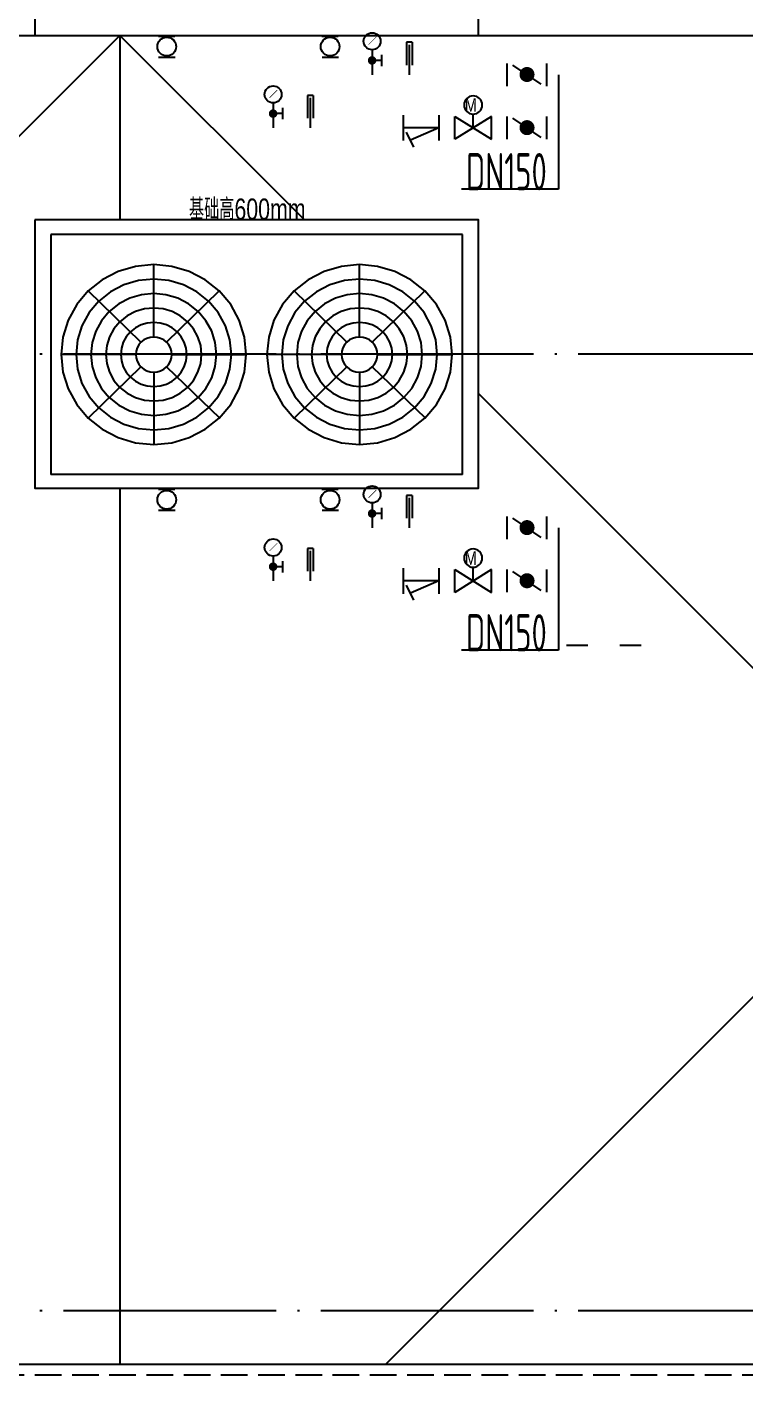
# Model space of a CAD drawing. Extents: x -777745 to 647905, y -207485 to 303235.
# Drawn here: x 41128 to 47876, y 124105 to 136877 of the extents above; entities that cross this region are included whole.
import ezdxf

# ---------------------------------------------------------------- set-up
doc = ezdxf.new("R2010")
doc.units = 0
doc.header["$LTSCALE"] = 1000
doc.linetypes.add('X-104 13#平面$0$DASH', pattern=[0.35, 0.25, -0.1])
doc.linetypes.add('X-104 13#平面$0$DOTE', pattern=[2.42, 2, -0.2, 0.02, -0.2])
doc.layers.get('0').update_dxf_attribs({"linetype": 'CONTINUOUS'})
doc.layers.add('00-建筑结构条件', color=4, linetype='CONTINUOUS', plot=False)
for name, color, linetype in [('00-防烟分区', 4, 'CONTINUOUS'), ('ACS_COM', 7, 'CONTINUOUS'), ('ACS_KT_FM', 3, 'CONTINUOUS'), ('ACS_KT_FM_E', 3, 'CONTINUOUS'), ('EQ-冷水机组', 7, 'CONTINUOUS'), ('X-104 13#平面$0$00-基础条件', 4, 'CONTINUOUS'), ('X-104 13#平面$0$A-O_分水线', 127, 'CONTINUOUS'), ('X-104 13#平面$0$A-O_屋面', 201, 'CONTINUOUS'), ('X-104 13#平面$0$A-TECH_结构', 21, 'CONTINUOUS'), ('X-104 13#平面$0$A_AXIS-轴线', 36, 'X-104 13#平面$0$DOTE')]:
    doc.layers.add(name, color=color, linetype=linetype)
doc.styles.add('HZF', font='ROS', dxfattribs={"width": 0.75, "bigfont": 'JD'})
doc.styles.get("Standard").update_dxf_attribs({"font": 'ros.shx', "width": 0.8, "bigfont": 'jd.shx'})
doc.styles.add('等高', font='ros1.shx', dxfattribs={"width": 0.7, "bigfont": 'jd.shx'})

# ---------------------------------------------------------------- blocks, each defined once
blk = doc.blocks.new('Yxglq')
for p, q in [((0, 1.07), (0, -1.07)), ((0, 0), (2.37, -1.03)), ((0, 0), (2.99, 0)), ((2.99, 1.07), (2.99, -1.07)), ((2.09, -1.61), (2.71, -0.35))]:
    blk.add_line(p, q)
blk = doc.blocks.new('HDYLB')
for p, q in [((1.64, 2.38), (-0.34, 2.38)), ((0, 4.16), (0, 2.22)), ((1.64, 1.43), (1.64, 3.33)), ((0, 2.13), (0, 0))]:
    blk.add_line(p, q)
blk.add_lwpolyline([(-0.6, 5.02, 0.107, 0.107, 0), (-0.09, 5.53, 0.249, 0.107, 0), (0.7, 6.32, 0.107, 0.107, 0)], format="xyseb")
at = {"const_width": 0.713}
blk.add_lwpolyline([(0, 2.03, -1), (0, 2.74, -1)], format="xyb", close=True, dxfattribs=at)
blk.add_circle((0, 5.59), 1.43)
blk = doc.blocks.new('HDWDJ')
for p, q in [((-0.49, 5.42), (-0.49, 1.62)), ((0.49, 5.42), (-0.49, 5.42)), ((0, 5.02), (0, 0)), ((0.49, 5.42), (0.49, 1.62))]:
    blk.add_line(p, q)
blk = doc.blocks.new('H-rfj')
for p, q in [((-0.658, 0.508), (-0.658, -0.519)), ((0.656, 0.513), (0.656, -0.513))]:
    blk.add_line(p, q)
blk.add_circle((0, 0), 0.587)
blk = doc.blocks.new('HDDF')
for p, q in [((-2.47, 1.45), (-2.47, -1.4)), ((1.78, 1.22), (-1.78, -1.17)), ((2.47, 1.45), (2.47, -1.4))]:
    blk.add_line(p, q)
at = {"const_width": 0.944}
blk.add_lwpolyline([(-0.47, 0, 1), (0.47, 0, 1)], format="xyb", close=True, dxfattribs=at)
blk = doc.blocks.new('DDZF')
for p, q in [((0, 0), (0, 1.12)), ((1.5, 0.94), (-1.5, -0.94)), ((-1.5, 0.94), (1.5, -0.94)), ((-1.5, -0.94), (-1.5, 0.94)), ((1.5, -0.94), (1.5, 0.94))]:
    blk.add_line(p, q)
blk.add_circle((0, 1.88), 0.75)
at = {"width": 0.8}
blk.add_text('M', height=1.12, dxfattribs=at).set_placement((-0.31, 1.32))
blk = doc.blocks.new('X-104 13#平面$0$zzzzx')
at = {"layer": 'X-104 13#平面$0$A_AXIS-轴线', "linetype": 'X-104 13#平面$0$DOTE'}
for p, q in [((60408, 9000), (-2925, 9000)), ((60408, 0), (-2925, 0))]:
    blk.add_line(p, q, dxfattribs=at)
blk = doc.blocks.new('X-104 13#平面$0$ys')
for p, q in [((32900, 7500), (35700, 7500)), ((36500, 7500), (36500, 5765)), ((39870, 7500), (47550, 7500)), ((36500, 3240), (36500, -5000))]:
    blk.add_line(p, q)
for points in [[(24000, -5000), (36500, 7500)], [(38235, 5765), (36500, 7500)], [(46400, -2400), (39870, 4130)], [(39000, -5000), (46550, 2550)]]:
    blk.add_lwpolyline(points)
blk = doc.blocks.new('X-104 13#平面')
at = {"layer": 'X-104 13#平面$0$00-基础条件'}
for points in [[(41200, 139325), (41200, 136800), (45370, 136800), (45370, 139325), (41200, 139325)], [(41200, 135065), (41200, 132540), (45370, 132540), (45370, 135065), (41200, 135065)]]:
    blk.add_lwpolyline(points, dxfattribs=at)
at = {"layer": 'X-104 13#平面$0$A-O_屋面'}
blk.add_lwpolyline([(57800, 143250), (57800, 143480), (53241, 147306), (38400, 138753), (38400, 134400), (12319, 134400), (4312, 139700), (-300, 139700), (-300, 122700), (21500, 122700), (21500, 124300), (57800, 124300), (57800, 126850)], dxfattribs=at)
at = {"layer": 'X-104 13#平面$0$A-TECH_结构', "linetype": 'X-104 13#平面$0$DASH'}
blk.add_lwpolyline([(57900, 143527), (53240, 147437), (38300, 138811), (38300, 134500), (12350, 134500), (4342, 139800), (-400, 139800), (-400, 122600), (21600, 122600), (21600, 124200), (57900, 124200), (57900, 143527)], dxfattribs=at)
blk.add_blockref('X-104 13#平面$0$zzzzx', (0, 124800))
at = {"layer": 'X-104 13#平面$0$A-O_分水线'}
blk.add_blockref('X-104 13#平面$0$ys', (5500, 129300), dxfattribs=at)

msp = doc.modelspace()

# ---------------------------------------------------------------- linework, layer by layer
at = {"layer": 'ACS_COM', "color": 2, "ltscale": 10}
for p, q in [((46125, 136429.9, 1000), (46125, 135352.6, 1000)), ((46125, 135352.6, 1000), (45210.8, 135352.6, 1000)), ((46125, 132167.4, 1000), (46125, 131014.9, 1000)), ((46125, 131014.9, 1000), (45210.8, 131014.9, 1000))]:
    msp.add_line(p, q, dxfattribs=at)
at = {"layer": 'ACS_COM', "ltscale": 0.2}
for p, q in [((46200, 131062.9, 750), (46400, 131062.9, 750)), ((46700, 131062.9, 750), (46900, 131062.9, 750))]:
    msp.add_line(p, q, dxfattribs=at)
at = {"layer": 'EQ-冷水机组'}
for p, q in [((45220, 134927.5), (41350, 134927.5)), ((41350, 134927.5), (41350, 132667.5)), ((45220, 134927.5), (41350, 134927.5)), ((41350, 134927.5), (41350, 132667.5)), ((45220, 132667.5), (45220, 134927.5)), ((45220, 132667.5), (45220, 134927.5)), ((42147.6, 134626.7), (41984.3, 134578.6)), ((42147.6, 134626.7), (41984.3, 134578.6)), ((42317.5, 134643), (42147.6, 134626.7)), ((42317.5, 134643), (42147.6, 134626.7)), ((42487.4, 134626.7), (42317.5, 134643)), ((42317.5, 133962.2), (42317.5, 134643)), ((42317.5, 133962.2), (42317.5, 134643)), ((42487.4, 134626.7), (42317.5, 134643)), ((42317.5, 133962.2), (42317.5, 134643)), ((42317.5, 133962.2), (42317.5, 134643)), ((42650.7, 134578.6), (42487.4, 134626.7)), ((42650.7, 134578.6), (42487.4, 134626.7)), ((44082.6, 134626.7), (43919.3, 134578.6)), ((44082.6, 134626.7), (43919.3, 134578.6)), ((44252.5, 134643), (44082.6, 134626.7)), ((44252.5, 134643), (44082.6, 134626.7)), ((44422.4, 134626.7), (44252.5, 134643)), ((44252.5, 133962.2), (44252.5, 134643)), ((44252.5, 133962.2), (44252.5, 134643)), ((44422.4, 134626.7), (44252.5, 134643)), ((44252.5, 133962.2), (44252.5, 134643)), ((44252.5, 133962.2), (44252.5, 134643)), ((44585.7, 134578.6), (44422.4, 134626.7)), ((44585.7, 134578.6), (44422.4, 134626.7)), ((41833.7, 134500.5), (41701.8, 134395.3)), ((41833.7, 134500.5), (41701.8, 134395.3)), ((41984.3, 134578.6), (41833.7, 134500.5)), ((41984.3, 134578.6), (41833.7, 134500.5)), ((42175, 134493.2), (42037.9, 134452.8)), ((42175, 134493.2), (42037.9, 134452.8)), ((42317.5, 134506.8), (42175, 134493.2)), ((42317.5, 134506.8), (42175, 134493.2)), ((42460, 134493.2), (42317.5, 134506.8)), ((42460, 134493.2), (42317.5, 134506.8)), ((42597.1, 134452.8), (42460, 134493.2)), ((42597.1, 134452.8), (42460, 134493.2)), ((42801.3, 134500.5), (42650.7, 134578.6)), ((42801.3, 134500.5), (42650.7, 134578.6)), ((42933.2, 134395.3), (42801.3, 134500.5)), ((42933.2, 134395.3), (42801.3, 134500.5)), ((43768.7, 134500.5), (43636.8, 134395.3)), ((43768.7, 134500.5), (43636.8, 134395.3)), ((43919.3, 134578.6), (43768.7, 134500.5)), ((43919.3, 134578.6), (43768.7, 134500.5)), ((44110, 134493.2), (43972.9, 134452.8)), ((44110, 134493.2), (43972.9, 134452.8)), ((44252.5, 134506.8), (44110, 134493.2)), ((44252.5, 134506.8), (44110, 134493.2)), ((44395, 134493.2), (44252.5, 134506.8)), ((44395, 134493.2), (44252.5, 134506.8)), ((44532.1, 134452.8), (44395, 134493.2)), ((44532.1, 134452.8), (44395, 134493.2)), ((44736.3, 134500.5), (44585.7, 134578.6)), ((44736.3, 134500.5), (44585.7, 134578.6)), ((44868.2, 134395.3), (44736.3, 134500.5)), ((44868.2, 134395.3), (44736.3, 134500.5)), ((41701.8, 134395.3), (41593.5, 134267.2)), ((41701.8, 134395.3), (41593.5, 134267.2)), ((42197.5, 133914), (41701.8, 134395.3)), ((42197.5, 133914), (41701.8, 134395.3)), ((41911.6, 134387.3), (41800.9, 134299.1)), ((41911.6, 134387.3), (41800.9, 134299.1)), ((42037.9, 134452.8), (41911.6, 134387.3)), ((42037.9, 134452.8), (41911.6, 134387.3)), ((42317.5, 134370.7), (42202.3, 134359.7)), ((42317.5, 134370.7), (42202.3, 134359.7)), ((42432.7, 134359.7), (42317.5, 134370.7)), ((42432.7, 134359.7), (42317.5, 134370.7)), ((42437.5, 133914), (42933.2, 134395.3)), ((42437.5, 133914), (42933.2, 134395.3)), ((42723.4, 134387.3), (42597.1, 134452.8)), ((42723.4, 134387.3), (42597.1, 134452.8)), ((42834.1, 134299.1), (42723.4, 134387.3)), ((42834.1, 134299.1), (42723.4, 134387.3)), ((43041.5, 134267.2), (42933.2, 134395.3)), ((43041.5, 134267.2), (42933.2, 134395.3)), ((43636.8, 134395.3), (43528.5, 134267.2)), ((43636.8, 134395.3), (43528.5, 134267.2)), ((44132.5, 133914), (43636.8, 134395.3)), ((44132.5, 133914), (43636.8, 134395.3)), ((43846.6, 134387.3), (43735.9, 134299.1)), ((43846.6, 134387.3), (43735.9, 134299.1)), ((43972.9, 134452.8), (43846.6, 134387.3)), ((43972.9, 134452.8), (43846.6, 134387.3)), ((44252.5, 134370.7), (44137.3, 134359.7)), ((44252.5, 134370.7), (44137.3, 134359.7)), ((44367.7, 134359.7), (44252.5, 134370.7)), ((44367.7, 134359.7), (44252.5, 134370.7)), ((44372.5, 133914), (44868.2, 134395.3)), ((44372.5, 133914), (44868.2, 134395.3)), ((44658.4, 134387.3), (44532.1, 134452.8)), ((44658.4, 134387.3), (44532.1, 134452.8)), ((44769.1, 134299.1), (44658.4, 134387.3)), ((44769.1, 134299.1), (44658.4, 134387.3)), ((44976.5, 134267.2), (44868.2, 134395.3)), ((44976.5, 134267.2), (44868.2, 134395.3)), ((41593.5, 134267.2), (41513, 134121)), ((41593.5, 134267.2), (41513, 134121)), ((41800.9, 134299.1), (41710.1, 134191.6)), ((41800.9, 134299.1), (41710.1, 134191.6)), ((41989.5, 134274.1), (41900.1, 134202.8)), ((41989.5, 134274.1), (41900.1, 134202.8)), ((42091.6, 134327), (41989.5, 134274.1)), ((42091.6, 134327), (41989.5, 134274.1)), ((42202.3, 134359.7), (42091.6, 134327)), ((42202.3, 134359.7), (42091.6, 134327)), ((42317.5, 134234.5), (42229.7, 134226.1)), ((42317.5, 134234.5), (42229.7, 134226.1)), ((42405.3, 134226.1), (42317.5, 134234.5)), ((42405.3, 134226.1), (42317.5, 134234.5)), ((42543.4, 134327), (42432.7, 134359.7)), ((42543.4, 134327), (42432.7, 134359.7)), ((42645.5, 134274.1), (42543.4, 134327)), ((42645.5, 134274.1), (42543.4, 134327)), ((42734.9, 134202.8), (42645.5, 134274.1)), ((42734.9, 134202.8), (42645.5, 134274.1)), ((42924.9, 134191.6), (42834.1, 134299.1)), ((42924.9, 134191.6), (42834.1, 134299.1)), ((43122, 134121), (43041.5, 134267.2)), ((43122, 134121), (43041.5, 134267.2)), ((43528.5, 134267.2), (43448, 134121)), ((43528.5, 134267.2), (43448, 134121)), ((43735.9, 134299.1), (43645.1, 134191.6)), ((43735.9, 134299.1), (43645.1, 134191.6)), ((43924.5, 134274.1), (43835.1, 134202.8)), ((43924.5, 134274.1), (43835.1, 134202.8)), ((44026.6, 134327), (43924.5, 134274.1)), ((44026.6, 134327), (43924.5, 134274.1)), ((44137.3, 134359.7), (44026.6, 134327)), ((44137.3, 134359.7), (44026.6, 134327)), ((44252.5, 134234.5), (44164.7, 134226.1)), ((44252.5, 134234.5), (44164.7, 134226.1)), ((44340.3, 134226.1), (44252.5, 134234.5)), ((44340.3, 134226.1), (44252.5, 134234.5)), ((44478.4, 134327), (44367.7, 134359.7)), ((44478.4, 134327), (44367.7, 134359.7)), ((44580.5, 134274.1), (44478.4, 134327)), ((44580.5, 134274.1), (44478.4, 134327)), ((44669.9, 134202.8), (44580.5, 134274.1)), ((44669.9, 134202.8), (44580.5, 134274.1)), ((44859.9, 134191.6), (44769.1, 134299.1)), ((44859.9, 134191.6), (44769.1, 134299.1)), ((45057, 134121), (44976.5, 134267.2)), ((45057, 134121), (44976.5, 134267.2)), ((41513, 134121), (41463.5, 133962.4)), ((41513, 134121), (41463.5, 133962.4)), ((41710.1, 134191.6), (41642.6, 134068.9)), ((41710.1, 134191.6), (41642.6, 134068.9)), ((41826.7, 134115.9), (41772.1, 134016.8)), ((41826.7, 134115.9), (41772.1, 134016.8)), ((41900.1, 134202.8), (41826.7, 134115.9)), ((41900.1, 134202.8), (41826.7, 134115.9)), ((41999.2, 134106.5), (41943.3, 134040.3)), ((41999.2, 134106.5), (41943.3, 134040.3)), ((42067.4, 134160.9), (41999.2, 134106.5)), ((42067.4, 134160.9), (41999.2, 134106.5)), ((42145.3, 134201.3), (42067.4, 134160.9)), ((42145.3, 134201.3), (42067.4, 134160.9)), ((42229.7, 134226.1), (42145.3, 134201.3)), ((42229.7, 134226.1), (42145.3, 134201.3)), ((42489.7, 134201.3), (42405.3, 134226.1)), ((42489.7, 134201.3), (42405.3, 134226.1)), ((42567.6, 134160.9), (42489.7, 134201.3)), ((42567.6, 134160.9), (42489.7, 134201.3)), ((42635.8, 134106.5), (42567.6, 134160.9)), ((42635.8, 134106.5), (42567.6, 134160.9)), ((42691.7, 134040.3), (42635.8, 134106.5)), ((42691.7, 134040.3), (42635.8, 134106.5)), ((42808.3, 134115.9), (42734.9, 134202.8)), ((42808.3, 134115.9), (42734.9, 134202.8)), ((42862.9, 134016.8), (42808.3, 134115.9)), ((42862.9, 134016.8), (42808.3, 134115.9)), ((42992.4, 134068.9), (42924.9, 134191.6)), ((42992.4, 134068.9), (42924.9, 134191.6)), ((43171.5, 133962.4), (43122, 134121)), ((43171.5, 133962.4), (43122, 134121)), ((43448, 134121), (43398.5, 133962.4)), ((43448, 134121), (43398.5, 133962.4)), ((43645.1, 134191.6), (43577.6, 134068.9)), ((43645.1, 134191.6), (43577.6, 134068.9)), ((43761.7, 134115.9), (43707.1, 134016.8)), ((43761.7, 134115.9), (43707.1, 134016.8)), ((43835.1, 134202.8), (43761.7, 134115.9)), ((43835.1, 134202.8), (43761.7, 134115.9)), ((43934.2, 134106.5), (43878.3, 134040.3)), ((43934.2, 134106.5), (43878.3, 134040.3)), ((44002.4, 134160.9), (43934.2, 134106.5)), ((44002.4, 134160.9), (43934.2, 134106.5)), ((44080.3, 134201.3), (44002.4, 134160.9)), ((44080.3, 134201.3), (44002.4, 134160.9)), ((44164.7, 134226.1), (44080.3, 134201.3)), ((44164.7, 134226.1), (44080.3, 134201.3)), ((44424.7, 134201.3), (44340.3, 134226.1)), ((44424.7, 134201.3), (44340.3, 134226.1)), ((44502.6, 134160.9), (44424.7, 134201.3)), ((44502.6, 134160.9), (44424.7, 134201.3)), ((44570.8, 134106.5), (44502.6, 134160.9)), ((44570.8, 134106.5), (44502.6, 134160.9)), ((44626.7, 134040.3), (44570.8, 134106.5)), ((44626.7, 134040.3), (44570.8, 134106.5)), ((44743.3, 134115.9), (44669.9, 134202.8)), ((44743.3, 134115.9), (44669.9, 134202.8)), ((44797.9, 134016.8), (44743.3, 134115.9)), ((44797.9, 134016.8), (44743.3, 134115.9)), ((44927.4, 134068.9), (44859.9, 134191.6)), ((44927.4, 134068.9), (44859.9, 134191.6)), ((45106.5, 133962.4), (45057, 134121)), ((45106.5, 133962.4), (45057, 134121)), ((41642.6, 134068.9), (41601, 133935.9)), ((41642.6, 134068.9), (41601, 133935.9)), ((41772.1, 134016.8), (41738.5, 133909.3)), ((41772.1, 134016.8), (41738.5, 133909.3)), ((41943.3, 134040.3), (41901.7, 133964.7)), ((41943.3, 134040.3), (41901.7, 133964.7)), ((42098.4, 134010.3), (42059.8, 133964.7)), ((42098.4, 134010.3), (42059.8, 133964.7)), ((42145.3, 134047.7), (42098.4, 134010.3)), ((42145.3, 134047.7), (42098.4, 134010.3)), ((42198.9, 134075.5), (42145.3, 134047.7)), ((42198.9, 134075.5), (42145.3, 134047.7)), ((42257, 134092.6), (42198.9, 134075.5)), ((42257, 134092.6), (42198.9, 134075.5)), ((42317.5, 134098.4), (42257, 134092.6)), ((42317.5, 134098.4), (42257, 134092.6)), ((42378, 134092.6), (42317.5, 134098.4)), ((42378, 134092.6), (42317.5, 134098.4)), ((42436.1, 134075.5), (42378, 134092.6)), ((42436.1, 134075.5), (42378, 134092.6)), ((42489.7, 134047.7), (42436.1, 134075.5)), ((42489.7, 134047.7), (42436.1, 134075.5)), ((42536.6, 134010.3), (42489.7, 134047.7)), ((42536.6, 134010.3), (42489.7, 134047.7)), ((42575.2, 133964.7), (42536.6, 134010.3)), ((42575.2, 133964.7), (42536.6, 134010.3)), ((42733.3, 133964.7), (42691.7, 134040.3)), ((42733.3, 133964.7), (42691.7, 134040.3)), ((42896.5, 133909.3), (42862.9, 134016.8)), ((42896.5, 133909.3), (42862.9, 134016.8)), ((43034, 133935.9), (42992.4, 134068.9)), ((43034, 133935.9), (42992.4, 134068.9)), ((43577.6, 134068.9), (43536, 133935.9)), ((43577.6, 134068.9), (43536, 133935.9)), ((43707.1, 134016.8), (43673.5, 133909.3)), ((43707.1, 134016.8), (43673.5, 133909.3)), ((43878.3, 134040.3), (43836.7, 133964.7)), ((43878.3, 134040.3), (43836.7, 133964.7)), ((44033.4, 134010.3), (43994.8, 133964.7)), ((44033.4, 134010.3), (43994.8, 133964.7)), ((44080.3, 134047.7), (44033.4, 134010.3)), ((44080.3, 134047.7), (44033.4, 134010.3)), ((44133.9, 134075.5), (44080.3, 134047.7)), ((44133.9, 134075.5), (44080.3, 134047.7)), ((44192, 134092.6), (44133.9, 134075.5)), ((44192, 134092.6), (44133.9, 134075.5)), ((44252.5, 134098.4), (44192, 134092.6)), ((44252.5, 134098.4), (44192, 134092.6)), ((44313, 134092.6), (44252.5, 134098.4)), ((44313, 134092.6), (44252.5, 134098.4)), ((44371.1, 134075.5), (44313, 134092.6)), ((44371.1, 134075.5), (44313, 134092.6)), ((44424.7, 134047.7), (44371.1, 134075.5)), ((44424.7, 134047.7), (44371.1, 134075.5)), ((44471.6, 134010.3), (44424.7, 134047.7)), ((44471.6, 134010.3), (44424.7, 134047.7)), ((44510.2, 133964.7), (44471.6, 134010.3)), ((44510.2, 133964.7), (44471.6, 134010.3)), ((44668.3, 133964.7), (44626.7, 134040.3)), ((44668.3, 133964.7), (44626.7, 134040.3)), ((44831.5, 133909.3), (44797.9, 134016.8)), ((44831.5, 133909.3), (44797.9, 134016.8)), ((44969, 133935.9), (44927.4, 134068.9)), ((44969, 133935.9), (44927.4, 134068.9)), ((41463.5, 133962.4), (41446.8, 133797.5)), ((41463.5, 133962.4), (41446.8, 133797.5)), ((41601, 133935.9), (41587, 133797.5)), ((41601, 133935.9), (41587, 133797.5)), ((41738.5, 133909.3), (41727.2, 133797.5)), ((41738.5, 133909.3), (41727.2, 133797.5)), ((41876.1, 133882.8), (41867.4, 133797.5)), ((41876.1, 133882.8), (41867.4, 133797.5)), ((41901.7, 133964.7), (41876.1, 133882.8)), ((41901.7, 133964.7), (41876.1, 133882.8)), ((42013.6, 133856.2), (42007.6, 133797.5)), ((42013.6, 133856.2), (42007.6, 133797.5)), ((42031.2, 133912.6), (42013.6, 133856.2)), ((42031.2, 133912.6), (42013.6, 133856.2)), ((42059.8, 133964.7), (42031.2, 133912.6)), ((42059.8, 133964.7), (42031.2, 133912.6)), ((42160.8, 133860.5), (42151.1, 133829.6)), ((42160.8, 133860.5), (42151.1, 133829.6)), ((42176.4, 133889), (42160.8, 133860.5)), ((42176.4, 133889), (42160.8, 133860.5)), ((42197.5, 133914), (42176.4, 133889)), ((42197.5, 133914), (42176.4, 133889)), ((42223.2, 133934.5), (42197.5, 133914)), ((42223.2, 133934.5), (42197.5, 133914)), ((42252.6, 133949.7), (42223.2, 133934.5)), ((42252.6, 133949.7), (42223.2, 133934.5)), ((42284.4, 133959.1), (42252.6, 133949.7)), ((42284.4, 133959.1), (42252.6, 133949.7)), ((42317.5, 133962.2), (42284.4, 133959.1)), ((42317.5, 133962.2), (42284.4, 133959.1)), ((42350.6, 133959.1), (42317.5, 133962.2)), ((42350.6, 133959.1), (42317.5, 133962.2)), ((42382.4, 133949.7), (42350.6, 133959.1)), ((42382.4, 133949.7), (42350.6, 133959.1)), ((42411.8, 133934.5), (42382.4, 133949.7)), ((42411.8, 133934.5), (42382.4, 133949.7)), ((42437.5, 133914), (42411.8, 133934.5)), ((42437.5, 133914), (42411.8, 133934.5)), ((42458.6, 133889), (42437.5, 133914)), ((42458.6, 133889), (42437.5, 133914)), ((42474.2, 133860.5), (42458.6, 133889)), ((42474.2, 133860.5), (42458.6, 133889)), ((42483.9, 133829.6), (42474.2, 133860.5)), ((42483.9, 133829.6), (42474.2, 133860.5)), ((42603.8, 133912.6), (42575.2, 133964.7)), ((42603.8, 133912.6), (42575.2, 133964.7)), ((42621.4, 133856.2), (42603.8, 133912.6)), ((42621.4, 133856.2), (42603.8, 133912.6)), ((42627.4, 133797.5), (42621.4, 133856.2)), ((42627.4, 133797.5), (42621.4, 133856.2)), ((42758.9, 133882.8), (42733.3, 133964.7)), ((42758.9, 133882.8), (42733.3, 133964.7)), ((42767.6, 133797.5), (42758.9, 133882.8)), ((42767.6, 133797.5), (42758.9, 133882.8)), ((42907.8, 133797.5), (42896.5, 133909.3)), ((42907.8, 133797.5), (42896.5, 133909.3)), ((43048, 133797.5), (43034, 133935.9)), ((43048, 133797.5), (43034, 133935.9)), ((43188.2, 133797.5), (43171.5, 133962.4)), ((43188.2, 133797.5), (43171.5, 133962.4)), ((43398.5, 133962.4), (43381.8, 133797.5)), ((43398.5, 133962.4), (43381.8, 133797.5)), ((43536, 133935.9), (43522, 133797.5)), ((43536, 133935.9), (43522, 133797.5)), ((43673.5, 133909.3), (43662.2, 133797.5)), ((43673.5, 133909.3), (43662.2, 133797.5)), ((43811.1, 133882.8), (43802.4, 133797.5)), ((43811.1, 133882.8), (43802.4, 133797.5)), ((43836.7, 133964.7), (43811.1, 133882.8)), ((43836.7, 133964.7), (43811.1, 133882.8)), ((43948.6, 133856.2), (43942.6, 133797.5)), ((43948.6, 133856.2), (43942.6, 133797.5)), ((43966.2, 133912.6), (43948.6, 133856.2)), ((43966.2, 133912.6), (43948.6, 133856.2)), ((43994.8, 133964.7), (43966.2, 133912.6)), ((43994.8, 133964.7), (43966.2, 133912.6)), ((44095.8, 133860.5), (44086.1, 133829.6)), ((44095.8, 133860.5), (44086.1, 133829.6)), ((44111.4, 133889), (44095.8, 133860.5)), ((44111.4, 133889), (44095.8, 133860.5)), ((44132.5, 133914), (44111.4, 133889)), ((44132.5, 133914), (44111.4, 133889)), ((44158.2, 133934.5), (44132.5, 133914)), ((44158.2, 133934.5), (44132.5, 133914)), ((44187.6, 133949.7), (44158.2, 133934.5)), ((44187.6, 133949.7), (44158.2, 133934.5)), ((44219.4, 133959.1), (44187.6, 133949.7)), ((44219.4, 133959.1), (44187.6, 133949.7)), ((44252.5, 133962.2), (44219.4, 133959.1)), ((44252.5, 133962.2), (44219.4, 133959.1)), ((44285.6, 133959.1), (44252.5, 133962.2)), ((44285.6, 133959.1), (44252.5, 133962.2)), ((44317.4, 133949.7), (44285.6, 133959.1)), ((44317.4, 133949.7), (44285.6, 133959.1)), ((44346.8, 133934.5), (44317.4, 133949.7)), ((44346.8, 133934.5), (44317.4, 133949.7)), ((44372.5, 133914), (44346.8, 133934.5)), ((44372.5, 133914), (44346.8, 133934.5)), ((44393.6, 133889), (44372.5, 133914)), ((44393.6, 133889), (44372.5, 133914)), ((44409.2, 133860.5), (44393.6, 133889)), ((44409.2, 133860.5), (44393.6, 133889)), ((44418.9, 133829.6), (44409.2, 133860.5)), ((44418.9, 133829.6), (44409.2, 133860.5)), ((44538.8, 133912.6), (44510.2, 133964.7)), ((44538.8, 133912.6), (44510.2, 133964.7)), ((44556.4, 133856.2), (44538.8, 133912.6)), ((44556.4, 133856.2), (44538.8, 133912.6)), ((44562.4, 133797.5), (44556.4, 133856.2)), ((44562.4, 133797.5), (44556.4, 133856.2)), ((44693.9, 133882.8), (44668.3, 133964.7)), ((44693.9, 133882.8), (44668.3, 133964.7)), ((44702.6, 133797.5), (44693.9, 133882.8)), ((44702.6, 133797.5), (44693.9, 133882.8)), ((44842.8, 133797.5), (44831.5, 133909.3)), ((44842.8, 133797.5), (44831.5, 133909.3)), ((44983, 133797.5), (44969, 133935.9)), ((44983, 133797.5), (44969, 133935.9)), ((45123.2, 133797.5), (45106.5, 133962.4)), ((45123.2, 133797.5), (45106.5, 133962.4)), ((41446.8, 133797.5), (41463.5, 133632.6)), ((42147.8, 133797.5), (41446.8, 133797.5)), ((42147.8, 133797.5), (41446.8, 133797.5)), ((41446.8, 133797.5), (41463.5, 133632.6)), ((42147.8, 133797.5), (41446.8, 133797.5)), ((42147.8, 133797.5), (41446.8, 133797.5)), ((41587, 133797.5), (41601, 133659.1)), ((41587, 133797.5), (41601, 133659.1)), ((41727.2, 133797.5), (41738.5, 133685.7)), ((41727.2, 133797.5), (41738.5, 133685.7)), ((41867.4, 133797.5), (41876.1, 133712.2)), ((41867.4, 133797.5), (41876.1, 133712.2)), ((42007.6, 133797.5), (42013.6, 133738.8)), ((42007.6, 133797.5), (42013.6, 133738.8)), ((42013.6, 133738.8), (42031.2, 133682.4)), ((42013.6, 133738.8), (42031.2, 133682.4)), ((42151.1, 133829.6), (42147.8, 133797.5)), ((42151.1, 133829.6), (42147.8, 133797.5)), ((42147.8, 133797.5), (42151.1, 133765.4)), ((42147.8, 133797.5), (42151.1, 133765.4)), ((42151.1, 133765.4), (42160.8, 133734.5)), ((42151.1, 133765.4), (42160.8, 133734.5)), ((42160.8, 133734.5), (42176.4, 133706)), ((42160.8, 133734.5), (42176.4, 133706)), ((42458.6, 133706), (42474.2, 133734.5)), ((42458.6, 133706), (42474.2, 133734.5)), ((42474.2, 133734.5), (42483.9, 133765.4)), ((42474.2, 133734.5), (42483.9, 133765.4)), ((42487.2, 133797.5), (42483.9, 133829.6)), ((42487.2, 133797.5), (42483.9, 133829.6)), ((42483.9, 133765.4), (42487.2, 133797.5)), ((42483.9, 133765.4), (42487.2, 133797.5)), ((42487.2, 133797.5), (43188.2, 133797.5)), ((42487.2, 133797.5), (43188.2, 133797.5)), ((42487.2, 133797.5), (43188.2, 133797.5)), ((42487.2, 133797.5), (43188.2, 133797.5)), ((42603.8, 133682.4), (42621.4, 133738.8)), ((42603.8, 133682.4), (42621.4, 133738.8)), ((42621.4, 133738.8), (42627.4, 133797.5)), ((42621.4, 133738.8), (42627.4, 133797.5)), ((42758.9, 133712.2), (42767.6, 133797.5)), ((42758.9, 133712.2), (42767.6, 133797.5)), ((42896.5, 133685.7), (42907.8, 133797.5)), ((42896.5, 133685.7), (42907.8, 133797.5)), ((43034, 133659.1), (43048, 133797.5)), ((43034, 133659.1), (43048, 133797.5)), ((43171.5, 133632.6), (43188.2, 133797.5)), ((43171.5, 133632.6), (43188.2, 133797.5)), ((43381.8, 133797.5), (43398.5, 133632.6)), ((44082.8, 133797.5), (43381.8, 133797.5)), ((44082.8, 133797.5), (43381.8, 133797.5)), ((43381.8, 133797.5), (43398.5, 133632.6)), ((44082.8, 133797.5), (43381.8, 133797.5)), ((44082.8, 133797.5), (43381.8, 133797.5)), ((43522, 133797.5), (43536, 133659.1)), ((43522, 133797.5), (43536, 133659.1)), ((43662.2, 133797.5), (43673.5, 133685.7)), ((43662.2, 133797.5), (43673.5, 133685.7)), ((43802.4, 133797.5), (43811.1, 133712.2)), ((43802.4, 133797.5), (43811.1, 133712.2)), ((43942.6, 133797.5), (43948.6, 133738.8)), ((43942.6, 133797.5), (43948.6, 133738.8)), ((43948.6, 133738.8), (43966.2, 133682.4)), ((43948.6, 133738.8), (43966.2, 133682.4)), ((44086.1, 133829.6), (44082.8, 133797.5)), ((44086.1, 133829.6), (44082.8, 133797.5)), ((44082.8, 133797.5), (44086.1, 133765.4)), ((44082.8, 133797.5), (44086.1, 133765.4)), ((44086.1, 133765.4), (44095.8, 133734.5)), ((44086.1, 133765.4), (44095.8, 133734.5)), ((44095.8, 133734.5), (44111.4, 133706)), ((44095.8, 133734.5), (44111.4, 133706)), ((44393.6, 133706), (44409.2, 133734.5)), ((44393.6, 133706), (44409.2, 133734.5)), ((44409.2, 133734.5), (44418.9, 133765.4)), ((44409.2, 133734.5), (44418.9, 133765.4)), ((44422.2, 133797.5), (44418.9, 133829.6)), ((44422.2, 133797.5), (44418.9, 133829.6)), ((44418.9, 133765.4), (44422.2, 133797.5)), ((44418.9, 133765.4), (44422.2, 133797.5)), ((44422.2, 133797.5), (45123.2, 133797.5)), ((44422.2, 133797.5), (45123.2, 133797.5)), ((44422.2, 133797.5), (45123.2, 133797.5)), ((44422.2, 133797.5), (45123.2, 133797.5)), ((44538.8, 133682.4), (44556.4, 133738.8)), ((44538.8, 133682.4), (44556.4, 133738.8)), ((44556.4, 133738.8), (44562.4, 133797.5)), ((44556.4, 133738.8), (44562.4, 133797.5)), ((44693.9, 133712.2), (44702.6, 133797.5)), ((44693.9, 133712.2), (44702.6, 133797.5)), ((44831.5, 133685.7), (44842.8, 133797.5)), ((44831.5, 133685.7), (44842.8, 133797.5)), ((44969, 133659.1), (44983, 133797.5)), ((44969, 133659.1), (44983, 133797.5)), ((45106.5, 133632.6), (45123.2, 133797.5)), ((45106.5, 133632.6), (45123.2, 133797.5)), ((41463.5, 133632.6), (41513, 133474)), ((41463.5, 133632.6), (41513, 133474)), ((41601, 133659.1), (41642.6, 133526.1)), ((41601, 133659.1), (41642.6, 133526.1)), ((42197.5, 133681), (41701.8, 133199.7)), ((42197.5, 133681), (41701.8, 133199.7)), ((41738.5, 133685.7), (41772.1, 133578.2)), ((41738.5, 133685.7), (41772.1, 133578.2)), ((41876.1, 133712.2), (41901.7, 133630.3)), ((41876.1, 133712.2), (41901.7, 133630.3)), ((41901.7, 133630.3), (41943.3, 133554.7)), ((41901.7, 133630.3), (41943.3, 133554.7)), ((42031.2, 133682.4), (42059.8, 133630.3)), ((42031.2, 133682.4), (42059.8, 133630.3)), ((42059.8, 133630.3), (42098.4, 133584.7)), ((42059.8, 133630.3), (42098.4, 133584.7)), ((42176.4, 133706), (42197.5, 133681)), ((42176.4, 133706), (42197.5, 133681)), ((42197.5, 133681), (42223.2, 133660.5)), ((42197.5, 133681), (42223.2, 133660.5)), ((42223.2, 133660.5), (42252.6, 133645.3)), ((42223.2, 133660.5), (42252.6, 133645.3)), ((42252.6, 133645.3), (42284.4, 133635.9)), ((42252.6, 133645.3), (42284.4, 133635.9)), ((42284.4, 133635.9), (42317.5, 133632.8)), ((42284.4, 133635.9), (42317.5, 133632.8)), ((42317.5, 133632.8), (42350.6, 133635.9)), ((42317.5, 133632.8), (42350.6, 133635.9)), ((42317.5, 133632.8), (42317.5, 132952)), ((42317.5, 133632.8), (42317.5, 132952)), ((42317.5, 133632.8), (42317.5, 132952)), ((42317.5, 133632.8), (42317.5, 132952)), ((42350.6, 133635.9), (42382.4, 133645.3)), ((42350.6, 133635.9), (42382.4, 133645.3)), ((42382.4, 133645.3), (42411.8, 133660.5)), ((42382.4, 133645.3), (42411.8, 133660.5)), ((42411.8, 133660.5), (42437.5, 133681)), ((42411.8, 133660.5), (42437.5, 133681)), ((42437.5, 133681), (42458.6, 133706)), ((42437.5, 133681), (42458.6, 133706)), ((42437.7, 133681.3), (42934.5, 133201)), ((42437.7, 133681.3), (42934.5, 133201)), ((42536.6, 133584.7), (42575.2, 133630.3)), ((42536.6, 133584.7), (42575.2, 133630.3)), ((42575.2, 133630.3), (42603.8, 133682.4)), ((42575.2, 133630.3), (42603.8, 133682.4)), ((42691.7, 133554.7), (42733.3, 133630.3)), ((42691.7, 133554.7), (42733.3, 133630.3)), ((42733.3, 133630.3), (42758.9, 133712.2)), ((42733.3, 133630.3), (42758.9, 133712.2)), ((42862.9, 133578.2), (42896.5, 133685.7)), ((42862.9, 133578.2), (42896.5, 133685.7)), ((42992.4, 133526.1), (43034, 133659.1)), ((42992.4, 133526.1), (43034, 133659.1)), ((43122, 133474), (43171.5, 133632.6)), ((43122, 133474), (43171.5, 133632.6)), ((43398.5, 133632.6), (43448, 133474)), ((43398.5, 133632.6), (43448, 133474)), ((43536, 133659.1), (43577.6, 133526.1)), ((43536, 133659.1), (43577.6, 133526.1)), ((44132.5, 133681), (43636.8, 133199.7)), ((44132.5, 133681), (43636.8, 133199.7)), ((43673.5, 133685.7), (43707.1, 133578.2)), ((43673.5, 133685.7), (43707.1, 133578.2)), ((43811.1, 133712.2), (43836.7, 133630.3)), ((43811.1, 133712.2), (43836.7, 133630.3)), ((43836.7, 133630.3), (43878.3, 133554.7)), ((43836.7, 133630.3), (43878.3, 133554.7)), ((43966.2, 133682.4), (43994.8, 133630.3)), ((43966.2, 133682.4), (43994.8, 133630.3)), ((43994.8, 133630.3), (44033.4, 133584.7)), ((43994.8, 133630.3), (44033.4, 133584.7)), ((44111.4, 133706), (44132.5, 133681)), ((44111.4, 133706), (44132.5, 133681)), ((44132.5, 133681), (44158.2, 133660.5)), ((44132.5, 133681), (44158.2, 133660.5)), ((44158.2, 133660.5), (44187.6, 133645.3)), ((44158.2, 133660.5), (44187.6, 133645.3)), ((44187.6, 133645.3), (44219.4, 133635.9)), ((44187.6, 133645.3), (44219.4, 133635.9)), ((44219.4, 133635.9), (44252.5, 133632.8)), ((44219.4, 133635.9), (44252.5, 133632.8)), ((44252.5, 133632.8), (44285.6, 133635.9)), ((44252.5, 133632.8), (44285.6, 133635.9)), ((44252.5, 133632.8), (44252.5, 132952)), ((44252.5, 133632.8), (44252.5, 132952)), ((44252.5, 133632.8), (44252.5, 132952)), ((44252.5, 133632.8), (44252.5, 132952)), ((44285.6, 133635.9), (44317.4, 133645.3)), ((44285.6, 133635.9), (44317.4, 133645.3)), ((44317.4, 133645.3), (44346.8, 133660.5)), ((44317.4, 133645.3), (44346.8, 133660.5)), ((44346.8, 133660.5), (44372.5, 133681)), ((44346.8, 133660.5), (44372.5, 133681)), ((44372.5, 133681), (44393.6, 133706)), ((44372.5, 133681), (44393.6, 133706)), ((44372.7, 133681.3), (44869.5, 133201)), ((44372.7, 133681.3), (44869.5, 133201)), ((44471.6, 133584.7), (44510.2, 133630.3)), ((44471.6, 133584.7), (44510.2, 133630.3)), ((44510.2, 133630.3), (44538.8, 133682.4)), ((44510.2, 133630.3), (44538.8, 133682.4)), ((44626.7, 133554.7), (44668.3, 133630.3)), ((44626.7, 133554.7), (44668.3, 133630.3)), ((44668.3, 133630.3), (44693.9, 133712.2)), ((44668.3, 133630.3), (44693.9, 133712.2)), ((44797.9, 133578.2), (44831.5, 133685.7)), ((44797.9, 133578.2), (44831.5, 133685.7)), ((44927.4, 133526.1), (44969, 133659.1)), ((44927.4, 133526.1), (44969, 133659.1)), ((45057, 133474), (45106.5, 133632.6)), ((45057, 133474), (45106.5, 133632.6)), ((41513, 133474), (41593.5, 133327.8)), ((41513, 133474), (41593.5, 133327.8)), ((41642.6, 133526.1), (41710.1, 133403.4)), ((41642.6, 133526.1), (41710.1, 133403.4)), ((41772.1, 133578.2), (41826.7, 133479.1)), ((41772.1, 133578.2), (41826.7, 133479.1)), ((41826.7, 133479.1), (41900.1, 133392.2)), ((41826.7, 133479.1), (41900.1, 133392.2)), ((41943.3, 133554.7), (41999.2, 133488.5)), ((41943.3, 133554.7), (41999.2, 133488.5)), ((41999.2, 133488.5), (42067.4, 133434.1)), ((41999.2, 133488.5), (42067.4, 133434.1)), ((42098.4, 133584.7), (42145.3, 133547.3)), ((42098.4, 133584.7), (42145.3, 133547.3)), ((42145.3, 133547.3), (42198.9, 133519.5)), ((42145.3, 133547.3), (42198.9, 133519.5)), ((42198.9, 133519.5), (42257, 133502.4)), ((42198.9, 133519.5), (42257, 133502.4)), ((42257, 133502.4), (42317.5, 133496.6)), ((42257, 133502.4), (42317.5, 133496.6)), ((42317.5, 133496.6), (42378, 133502.4)), ((42317.5, 133496.6), (42378, 133502.4)), ((42378, 133502.4), (42436.1, 133519.5)), ((42378, 133502.4), (42436.1, 133519.5)), ((42436.1, 133519.5), (42489.7, 133547.3)), ((42436.1, 133519.5), (42489.7, 133547.3)), ((42489.7, 133547.3), (42536.6, 133584.7)), ((42489.7, 133547.3), (42536.6, 133584.7)), ((42567.6, 133434.1), (42635.8, 133488.5)), ((42567.6, 133434.1), (42635.8, 133488.5)), ((42635.8, 133488.5), (42691.7, 133554.7)), ((42635.8, 133488.5), (42691.7, 133554.7)), ((42734.9, 133392.2), (42808.3, 133479.1)), ((42734.9, 133392.2), (42808.3, 133479.1)), ((42808.3, 133479.1), (42862.9, 133578.2)), ((42808.3, 133479.1), (42862.9, 133578.2)), ((42924.9, 133403.4), (42992.4, 133526.1)), ((42924.9, 133403.4), (42992.4, 133526.1)), ((43041.5, 133327.8), (43122, 133474)), ((43041.5, 133327.8), (43122, 133474)), ((43448, 133474), (43528.5, 133327.8)), ((43448, 133474), (43528.5, 133327.8)), ((43577.6, 133526.1), (43645.1, 133403.4)), ((43577.6, 133526.1), (43645.1, 133403.4)), ((43707.1, 133578.2), (43761.7, 133479.1)), ((43707.1, 133578.2), (43761.7, 133479.1)), ((43761.7, 133479.1), (43835.1, 133392.2)), ((43761.7, 133479.1), (43835.1, 133392.2)), ((43878.3, 133554.7), (43934.2, 133488.5)), ((43878.3, 133554.7), (43934.2, 133488.5)), ((43934.2, 133488.5), (44002.4, 133434.1)), ((43934.2, 133488.5), (44002.4, 133434.1)), ((44033.4, 133584.7), (44080.3, 133547.3)), ((44033.4, 133584.7), (44080.3, 133547.3)), ((44080.3, 133547.3), (44133.9, 133519.5)), ((44080.3, 133547.3), (44133.9, 133519.5)), ((44133.9, 133519.5), (44192, 133502.4)), ((44133.9, 133519.5), (44192, 133502.4)), ((44192, 133502.4), (44252.5, 133496.6)), ((44192, 133502.4), (44252.5, 133496.6)), ((44252.5, 133496.6), (44313, 133502.4)), ((44252.5, 133496.6), (44313, 133502.4)), ((44313, 133502.4), (44371.1, 133519.5)), ((44313, 133502.4), (44371.1, 133519.5)), ((44371.1, 133519.5), (44424.7, 133547.3)), ((44371.1, 133519.5), (44424.7, 133547.3)), ((44424.7, 133547.3), (44471.6, 133584.7)), ((44424.7, 133547.3), (44471.6, 133584.7)), ((44502.6, 133434.1), (44570.8, 133488.5)), ((44502.6, 133434.1), (44570.8, 133488.5)), ((44570.8, 133488.5), (44626.7, 133554.7)), ((44570.8, 133488.5), (44626.7, 133554.7)), ((44669.9, 133392.2), (44743.3, 133479.1)), ((44669.9, 133392.2), (44743.3, 133479.1)), ((44743.3, 133479.1), (44797.9, 133578.2)), ((44743.3, 133479.1), (44797.9, 133578.2)), ((44859.9, 133403.4), (44927.4, 133526.1)), ((44859.9, 133403.4), (44927.4, 133526.1)), ((44976.5, 133327.8), (45057, 133474)), ((44976.5, 133327.8), (45057, 133474)), ((41710.1, 133403.4), (41800.9, 133295.9)), ((41710.1, 133403.4), (41800.9, 133295.9)), ((41900.1, 133392.2), (41989.5, 133320.9)), ((41900.1, 133392.2), (41989.5, 133320.9)), ((42067.4, 133434.1), (42145.3, 133393.7)), ((42067.4, 133434.1), (42145.3, 133393.7)), ((42145.3, 133393.7), (42229.7, 133368.9)), ((42145.3, 133393.7), (42229.7, 133368.9)), ((42229.7, 133368.9), (42317.5, 133360.5)), ((42229.7, 133368.9), (42317.5, 133360.5)), ((42317.5, 133360.5), (42405.3, 133368.9)), ((42317.5, 133360.5), (42405.3, 133368.9)), ((42405.3, 133368.9), (42489.7, 133393.7)), ((42405.3, 133368.9), (42489.7, 133393.7)), ((42489.7, 133393.7), (42567.6, 133434.1)), ((42489.7, 133393.7), (42567.6, 133434.1)), ((42645.5, 133320.9), (42734.9, 133392.2)), ((42645.5, 133320.9), (42734.9, 133392.2)), ((42834.1, 133295.9), (42924.9, 133403.4)), ((42834.1, 133295.9), (42924.9, 133403.4)), ((43645.1, 133403.4), (43735.9, 133295.9)), ((43645.1, 133403.4), (43735.9, 133295.9)), ((43835.1, 133392.2), (43924.5, 133320.9)), ((43835.1, 133392.2), (43924.5, 133320.9)), ((44002.4, 133434.1), (44080.3, 133393.7)), ((44002.4, 133434.1), (44080.3, 133393.7)), ((44080.3, 133393.7), (44164.7, 133368.9)), ((44080.3, 133393.7), (44164.7, 133368.9)), ((44164.7, 133368.9), (44252.5, 133360.5)), ((44164.7, 133368.9), (44252.5, 133360.5)), ((44252.5, 133360.5), (44340.3, 133368.9)), ((44252.5, 133360.5), (44340.3, 133368.9)), ((44340.3, 133368.9), (44424.7, 133393.7)), ((44340.3, 133368.9), (44424.7, 133393.7)), ((44424.7, 133393.7), (44502.6, 133434.1)), ((44424.7, 133393.7), (44502.6, 133434.1)), ((44580.5, 133320.9), (44669.9, 133392.2)), ((44580.5, 133320.9), (44669.9, 133392.2)), ((44769.1, 133295.9), (44859.9, 133403.4)), ((44769.1, 133295.9), (44859.9, 133403.4)), ((41593.5, 133327.8), (41701.8, 133199.7)), ((41593.5, 133327.8), (41701.8, 133199.7)), ((41800.9, 133295.9), (41911.6, 133207.7)), ((41800.9, 133295.9), (41911.6, 133207.7)), ((41989.5, 133320.9), (42091.6, 133268)), ((41989.5, 133320.9), (42091.6, 133268)), ((42091.6, 133268), (42202.3, 133235.3)), ((42091.6, 133268), (42202.3, 133235.3)), ((42202.3, 133235.3), (42317.5, 133224.3)), ((42202.3, 133235.3), (42317.5, 133224.3)), ((42317.5, 133224.3), (42432.7, 133235.3)), ((42317.5, 133224.3), (42432.7, 133235.3)), ((42432.7, 133235.3), (42543.4, 133268)), ((42432.7, 133235.3), (42543.4, 133268)), ((42543.4, 133268), (42645.5, 133320.9)), ((42543.4, 133268), (42645.5, 133320.9)), ((42723.4, 133207.7), (42834.1, 133295.9)), ((42723.4, 133207.7), (42834.1, 133295.9)), ((42933.2, 133199.7), (43041.5, 133327.8)), ((42933.2, 133199.7), (43041.5, 133327.8)), ((43528.5, 133327.8), (43636.8, 133199.7)), ((43528.5, 133327.8), (43636.8, 133199.7)), ((43735.9, 133295.9), (43846.6, 133207.7)), ((43735.9, 133295.9), (43846.6, 133207.7)), ((43924.5, 133320.9), (44026.6, 133268)), ((43924.5, 133320.9), (44026.6, 133268)), ((44026.6, 133268), (44137.3, 133235.3)), ((44026.6, 133268), (44137.3, 133235.3)), ((44137.3, 133235.3), (44252.5, 133224.3)), ((44137.3, 133235.3), (44252.5, 133224.3)), ((44252.5, 133224.3), (44367.7, 133235.3)), ((44252.5, 133224.3), (44367.7, 133235.3)), ((44367.7, 133235.3), (44478.4, 133268)), ((44367.7, 133235.3), (44478.4, 133268)), ((44478.4, 133268), (44580.5, 133320.9)), ((44478.4, 133268), (44580.5, 133320.9)), ((44658.4, 133207.7), (44769.1, 133295.9)), ((44658.4, 133207.7), (44769.1, 133295.9)), ((44868.2, 133199.7), (44976.5, 133327.8)), ((44868.2, 133199.7), (44976.5, 133327.8)), ((41701.8, 133199.7), (41833.7, 133094.5)), ((41701.8, 133199.7), (41833.7, 133094.5)), ((41833.7, 133094.5), (41984.3, 133016.4)), ((41833.7, 133094.5), (41984.3, 133016.4)), ((41911.6, 133207.7), (42037.9, 133142.2)), ((41911.6, 133207.7), (42037.9, 133142.2)), ((42037.9, 133142.2), (42175, 133101.8)), ((42037.9, 133142.2), (42175, 133101.8)), ((42175, 133101.8), (42317.5, 133088.2)), ((42175, 133101.8), (42317.5, 133088.2)), ((42317.5, 133088.2), (42460, 133101.8)), ((42317.5, 133088.2), (42460, 133101.8)), ((42460, 133101.8), (42597.1, 133142.2)), ((42460, 133101.8), (42597.1, 133142.2)), ((42597.1, 133142.2), (42723.4, 133207.7)), ((42597.1, 133142.2), (42723.4, 133207.7)), ((42650.7, 133016.4), (42801.3, 133094.5)), ((42650.7, 133016.4), (42801.3, 133094.5)), ((42801.3, 133094.5), (42933.2, 133199.7)), ((42801.3, 133094.5), (42933.2, 133199.7)), ((43636.8, 133199.7), (43768.7, 133094.5)), ((43636.8, 133199.7), (43768.7, 133094.5)), ((43768.7, 133094.5), (43919.3, 133016.4)), ((43768.7, 133094.5), (43919.3, 133016.4)), ((43846.6, 133207.7), (43972.9, 133142.2)), ((43846.6, 133207.7), (43972.9, 133142.2)), ((43972.9, 133142.2), (44110, 133101.8)), ((43972.9, 133142.2), (44110, 133101.8)), ((44110, 133101.8), (44252.5, 133088.2)), ((44110, 133101.8), (44252.5, 133088.2)), ((44252.5, 133088.2), (44395, 133101.8)), ((44252.5, 133088.2), (44395, 133101.8)), ((44395, 133101.8), (44532.1, 133142.2)), ((44395, 133101.8), (44532.1, 133142.2)), ((44532.1, 133142.2), (44658.4, 133207.7)), ((44532.1, 133142.2), (44658.4, 133207.7)), ((44585.7, 133016.4), (44736.3, 133094.5)), ((44585.7, 133016.4), (44736.3, 133094.5)), ((44736.3, 133094.5), (44868.2, 133199.7)), ((44736.3, 133094.5), (44868.2, 133199.7)), ((41984.3, 133016.4), (42147.6, 132968.3)), ((41984.3, 133016.4), (42147.6, 132968.3)), ((42147.6, 132968.3), (42317.5, 132952)), ((42147.6, 132968.3), (42317.5, 132952)), ((42317.5, 132952), (42487.4, 132968.3)), ((42317.5, 132952), (42487.4, 132968.3)), ((42487.4, 132968.3), (42650.7, 133016.4)), ((42487.4, 132968.3), (42650.7, 133016.4)), ((43919.3, 133016.4), (44082.6, 132968.3)), ((43919.3, 133016.4), (44082.6, 132968.3)), ((44082.6, 132968.3), (44252.5, 132952)), ((44082.6, 132968.3), (44252.5, 132952)), ((44252.5, 132952), (44422.4, 132968.3)), ((44252.5, 132952), (44422.4, 132968.3)), ((44422.4, 132968.3), (44585.7, 133016.4)), ((44422.4, 132968.3), (44585.7, 133016.4)), ((45220, 132667.5), (41350, 132667.5)), ((45220, 132667.5), (41350, 132667.5))]:
    msp.add_line(p, q, dxfattribs=at)

# ---------------------------------------------------------------- block references
at = {"layer": '00-防烟分区'}
msp.add_blockref('X-104 13#平面', (0, 0), dxfattribs=at)
at = {"layer": 'ACS_KT_FM'}
for name, p, xscale, yscale, zscale, rotation in [('H-rfj', (42440, 136694.1, -969), 150, 150, 1.5, 90), ('H-rfj', (43976, 136694.1, -812.7), 150, 150, 1.5, 90), ('HDDF', (45827.5, 136431.8, 1000), -75, 75, 75, 180), ('HDDF', (45827.5, 135931.8, 1000), -75, 75, 75, 180), ('H-rfj', (42440, 132431.6, -969), 150, 150, 1.5, 90), ('H-rfj', (43976, 132431.6, -812.7), 150, 150, 1.5, 90), ('HDDF', (45827.5, 132169.3, 1000), -75, 75, 75, 180), ('HDDF', (45827.5, 131669.3, 1000), -75, 75, 75, 180)]:
    msp.add_blockref(name, p, dxfattribs=dict(at, xscale=xscale, yscale=yscale, zscale=zscale, rotation=rotation))
for name, p, xscale, yscale, zscale in [('HDYLB', (44370.8, 136429.9, 1000), 56.25, 56.25, 0.5625), ('HDWDJ', (44720.8, 136429.9, 1000), 56.25, 56.25, 0.5625), ('HDYLB', (43440, 135929.9, 1000), 56.25, 56.25, 0.5625), ('HDWDJ', (43790, 135929.9, 1000), 56.25, 56.25, 0.5625), ('Yxglq', (44999.2, 135929.9, 1000), -112.5, 112.5, 1.125), ('HDYLB', (44370.8, 132167.4, 1000), 56.25, 56.25, 0.5625), ('HDWDJ', (44720.8, 132167.4, 1000), 56.25, 56.25, 0.5625), ('HDYLB', (43440, 131667.4, 1000), 56.25, 56.25, 0.5625), ('HDWDJ', (43790, 131667.4, 1000), 56.25, 56.25, 0.5625), ('Yxglq', (44999.2, 131667.4, 1000), -112.5, 112.5, 1.125)]:
    msp.add_blockref(name, p, dxfattribs=dict(at, xscale=xscale, yscale=yscale, zscale=zscale))
at = {"layer": 'ACS_KT_FM_E', "xscale": -114.4126784994733, "yscale": 114.4126784994733, "zscale": 2.288253569981083}
for p in [(45320.8, 135929.9, 1000), (45320.8, 131667.4, 1000)]:
    msp.add_blockref('DDZF', p, dxfattribs=at)

# ---------------------------------------------------------------- texts
at = {"layer": '00-建筑结构条件', "style": 'HZF', "width": 0.75}
msp.add_text('基础高600mm', height=200, dxfattribs=at).set_placement((42648.9, 135065))
at = {"layer": 'ACS_COM', "color": 2, "ltscale": 10, "style": '等高', "width": 0.7}
for p in [(45254.5, 135342.8), (45254.5, 131005.1)]:
    msp.add_text('DN150', height=350, dxfattribs=at).set_placement(p)

doc.saveas('drawing.dxf')
